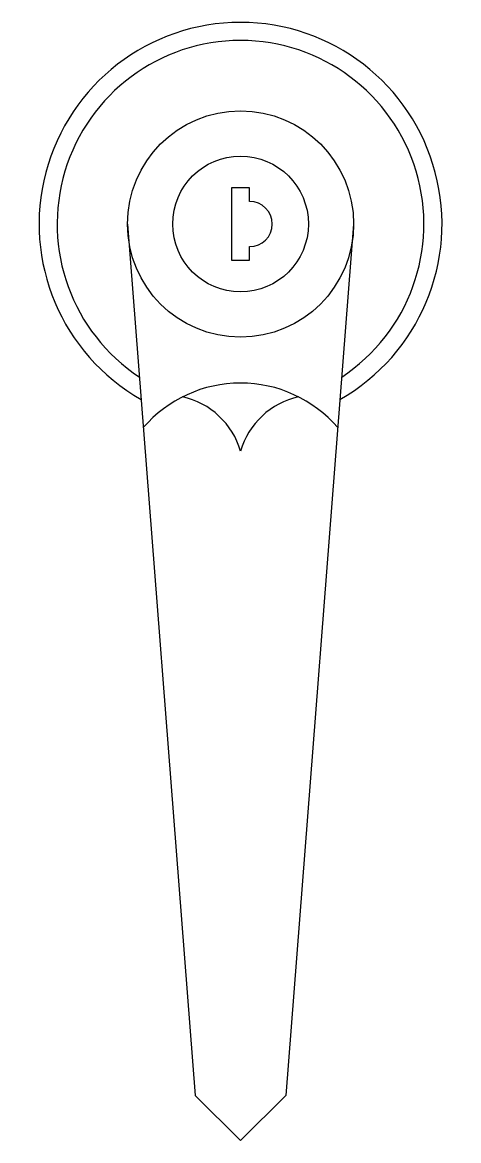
# Model space of a CAD drawing. Header units: millimetres. Extents: x -2 to 46, y 0 to 123.
import ezdxf

# ---------------------------------------------------------------- set-up
doc = ezdxf.new("R2010")
doc.units = ezdxf.units.MM
doc.layers.add('CONDUCTOR', color=7, linetype='Continuous')
doc.layers.add('TayNam', color=3, linetype='Continuous')

# ---------------------------------------------------------------- blocks, each defined once
blk = doc.blocks.new('TV-ST3')
at = {"layer": 'CONDUCTOR', "color": 8, "ltscale": 100}
blk.add_lwpolyline([(0, 2.5), (0, 4), (-2, 4), (-2, -4), (0, -4), (0, -2.5)], dxfattribs=at)
blk.add_arc((0, 0), 2.5, 270, 90, dxfattribs=at)
at = {"layer": 'TayNam'}
for p, q in [((-13.5, 0), (-6, -96.23)), ((11.5, 0), (4, -96.23)), ((-6, -96.23), (-1, -101.23)), ((4, -96.23), (-1, -101.23))]:
    blk.add_line(p, q, dxfattribs=at)
for radius in [12.5, 7.5]:
    blk.add_circle((-1, 0), radius, dxfattribs=at)
for centre, radius, start, end in [((-1, 0), 22.27, 299.5647, 240.4353), ((-1, 0), 20.27, 303.4733, 236.5267), ((-1, -31.75), 14.19, 40.7736, 139.2264), ((-9.26, -27.5), 8.61, 16.2045, 77.6791), ((7.26, -27.5), 8.61, 102.3209, 163.7955)]:
    blk.add_arc(centre, radius, start, end, dxfattribs=at)

msp = doc.modelspace()

# ---------------------------------------------------------------- block references
msp.add_blockref('TV-ST3', (23.28, 101.23))

doc.saveas('drawing.dxf')
